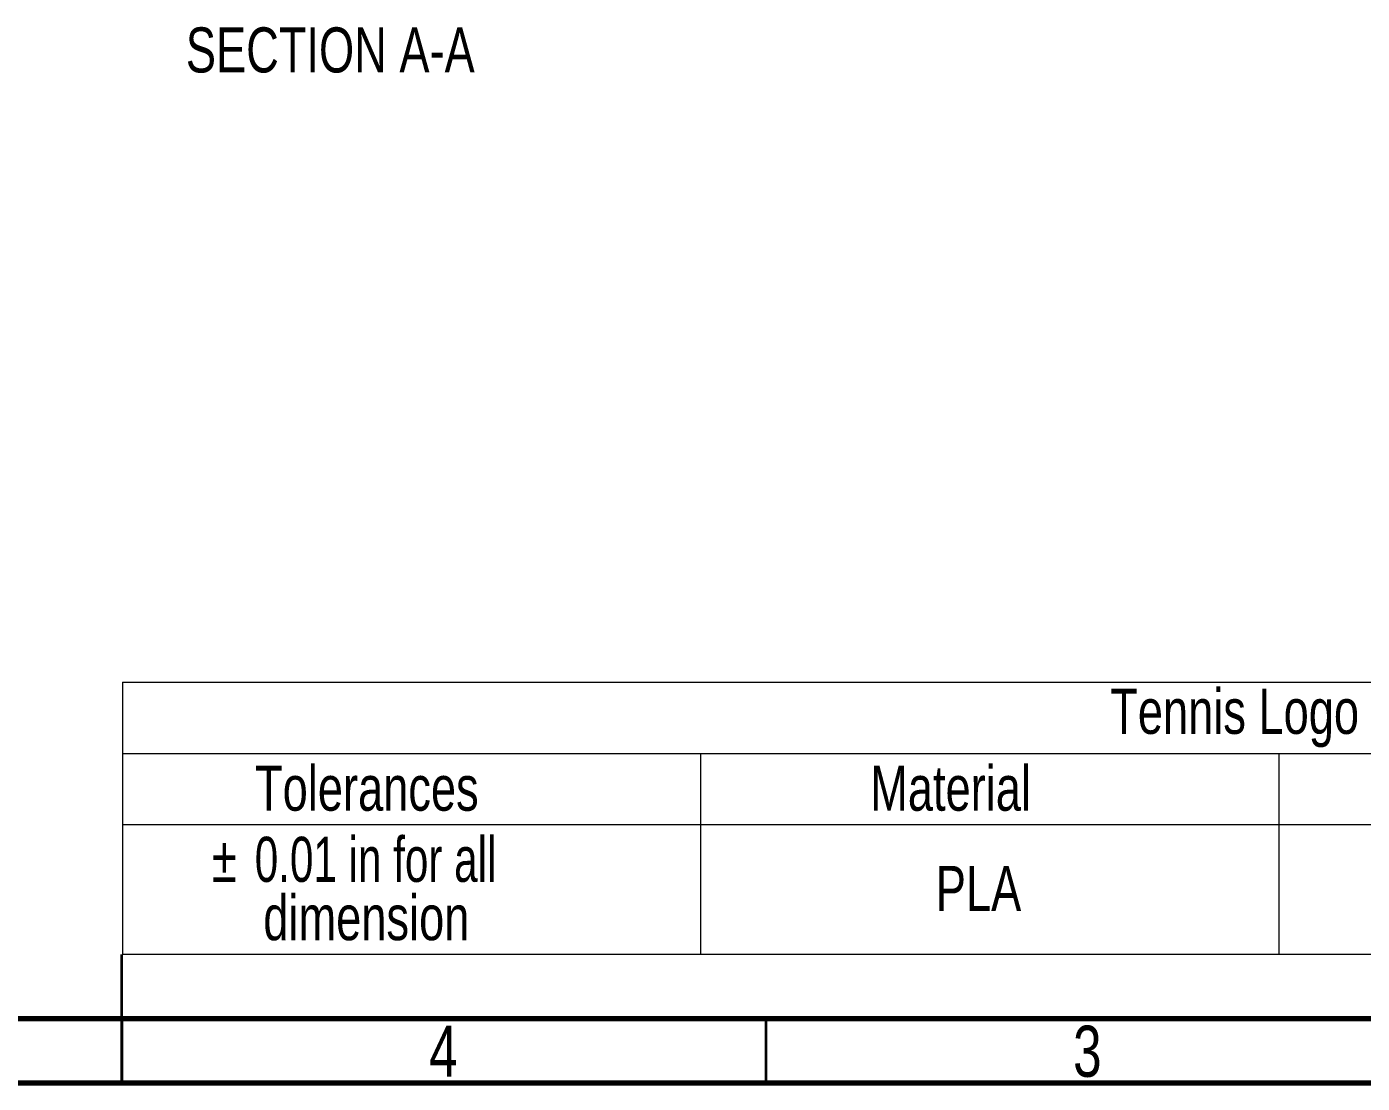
# Paper-space layout 'Sheet2' of a CAD drawing. Header units: inches. Extents: x 0 to 16.3, y 0 to 11.5.
# Drawn here: x 8.174 to 12.256, y 0.197 to 3.426 of the extents above; entities that cross this region are included whole.
import ezdxf

# ---------------------------------------------------------------- set-up
doc = ezdxf.new("R2010")
doc.units = ezdxf.units.IN
doc.header["$MEASUREMENT"] = 0
doc.styles.add('SLDTEXTSTYLE0', font='TXT', dxfattribs={"width": 0.75})
doc.styles.add('SLDTEXTSTYLE1', font='TXT', dxfattribs={"width": 0.7})

# ---------------------------------------------------------------- blocks, each defined once
blk = doc.blocks.new('SW_TABLEANNOTATION_2')
at = {"color": 0, "linetype": 'Continuous', "lineweight": 18}
for p, q in [((0, 0), (0, -0.2175)), ((0, 0), (1.7669, 0)), ((1.7669, 0), (3.5338, 0)), ((3.5338, 0), (5.3007, 0)), ((0, -0.2175), (1.7669, -0.2175)), ((0, -0.2175), (0, -0.4351)), ((1.7669, -0.2175), (3.5338, -0.2175)), ((1.7669, -0.2175), (1.7669, -0.4351)), ((3.5338, -0.2175), (5.3007, -0.2175)), ((3.5338, -0.2175), (3.5338, -0.4351)), ((0, -0.4351), (0, -0.8308)), ((0, -0.4351), (1.7669, -0.4351)), ((1.7669, -0.4351), (1.7669, -0.8308)), ((1.7669, -0.4351), (3.5338, -0.4351)), ((3.5338, -0.4351), (3.5338, -0.8308)), ((3.5338, -0.4351), (5.3007, -0.4351)), ((0, -0.8308), (1.7669, -0.8308)), ((1.7669, -0.8308), (3.5338, -0.8308)), ((3.5338, -0.8308), (5.3007, -0.8308))]:
    blk.add_line(p, q, dxfattribs=at)
at = {"color": 0, "linetype": 'Continuous', "lineweight": 0, "attachment_point": 1}
for s, insert, char_height, style in [('Tennis Logo', (3.0189, -0.0202), 0.137795, 'SLDTEXTSTYLE0'), ('Tolerances', (0.4048, -0.255), 0.1378, 'SLDTEXTSTYLE0'), ('Material', (2.2852, -0.255), 0.1378, 'SLDTEXTSTYLE0'), ('0.01 in for all', (0.404, -0.4725), 0.137795, 'SLDTEXTSTYLE1'), ('%%p', (0.2728, -0.4725), 0.1378, 'SLDTEXTSTYLE0'), ('PLA', (2.4857, -0.5616), 0.1378, 'SLDTEXTSTYLE0'), ('dimension', (0.4301, -0.6507), 0.1378, 'SLDTEXTSTYLE0')]:
    blk.add_mtext(s, dxfattribs=dict(at, insert=insert, char_height=char_height, style=style))

psp = doc.layouts.new('Sheet2')

# ---------------------------------------------------------------- linework, layer by layer
at = {"color": 7, "linetype": 'Continuous', "lineweight": 35}
for p, q in [((8.464567, 0.19685), (8.464567, 0.590551)), ((8.464567, 0.393701), (8.464567, 0.19685)), ((10.433071, 0.393701), (10.433071, 0.19685))]:
    psp.add_line(p, q, dxfattribs=at)
at = {"color": 7, "linetype": 'Continuous', "lineweight": 70}
for p, q in [((16.141732, 0.393701), (0.787402, 0.393701)), ((16.338583, 0.19685), (0.590551, 0.19685))]:
    psp.add_line(p, q, dxfattribs=at)

# ---------------------------------------------------------------- block references
at = {"color": 7, "linetype": 'Continuous', "lineweight": 0}
psp.add_blockref('SW_TABLEANNOTATION_2', (8.466692, 1.422702), dxfattribs=at)

# ---------------------------------------------------------------- texts
at = {"color": 7, "linetype": 'Continuous', "lineweight": 0, "attachment_point": 2, "style": 'SLDTEXTSTYLE0'}
for s, insert, char_height in [('SECTION A-A', (9.101584, 3.423849), 0.13779528), ('4', (9.447246, 0.372903), 0.15625), ('3', (11.415749, 0.372903), 0.15625)]:
    psp.add_mtext(s, dxfattribs=dict(at, insert=insert, char_height=char_height))

doc.saveas('drawing.dxf')
